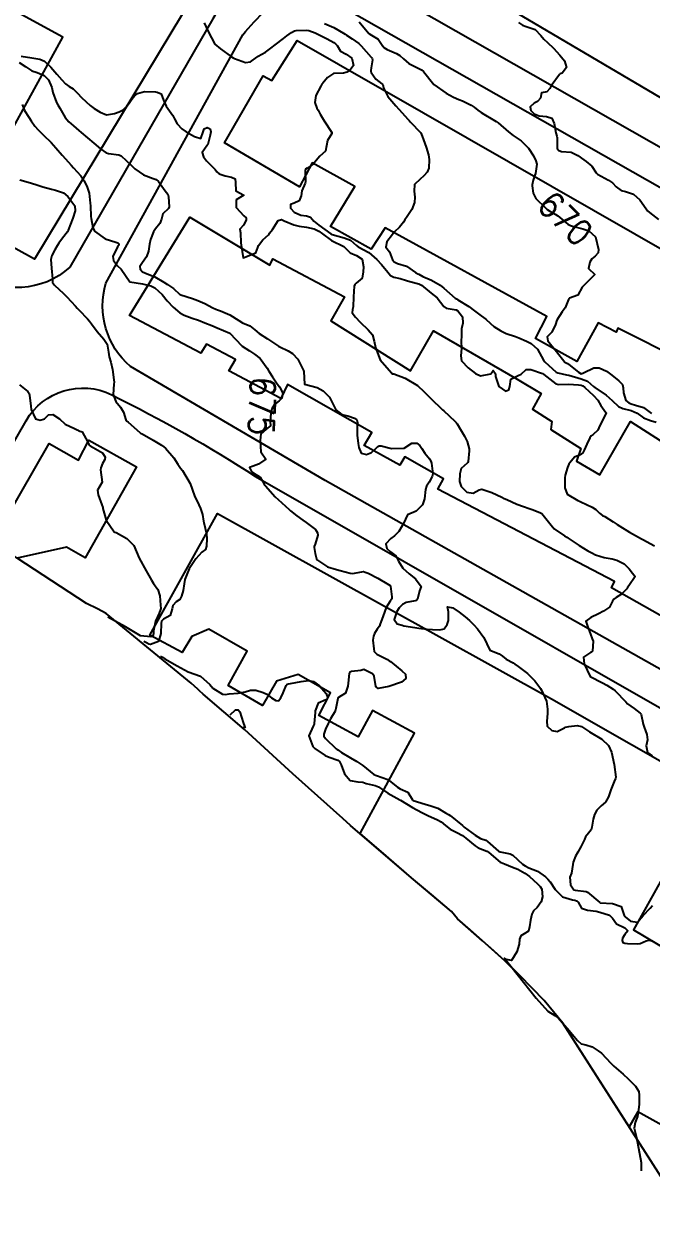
# Model space of a CAD drawing. Header units: metres. Extents: x 292545 to 299085, y 7450245 to 7463078.
# Drawn here: x 296361.7 to 296461.5, y 7461279.8 to 7461470.4 of the extents above; entities that cross this region are included whole.
import ezdxf
from ezdxf.enums import TextEntityAlignment as Align

# ---------------------------------------------------------------- set-up
doc = ezdxf.new("R2010")
doc.units = ezdxf.units.M
for name, color, linetype in [('Area', 45, 'Continuous'), ('Cotas', 45, 'Continuous'), ('Curvas de Nivel 1m', 11, 'Continuous'), ('Curvas de Nivel 5m', 15, 'Continuous'), ('Edificações', 30, 'Continuous'), ('Vias Primárias', 230, 'Continuous')]:
    doc.layers.add(name, color=color, linetype=linetype)
doc.styles.add('Style-STANDARD', font='STANDARD.shx')

msp = doc.modelspace()

# ---------------------------------------------------------------- linework, layer by layer
at = {"layer": 'Area'}
msp.add_polyline3d([(296473.8, 7461270.07, 674.65), (296447.48, 7461311.27, 682.15), (296444.49, 7461314.9, 682.4), (296440.62, 7461318.87, 678.55), (296438.25, 7461321.21, 677.94), (296434.71, 7461324.39, 682.76), (296430.7, 7461327.91, 677.18), (296429.73, 7461329.08, 676.47), (296423.38, 7461334.44, 676.88), (296413.71, 7461342.78, 676.33), (296412.49, 7461343.88, 676.24), (296404.5, 7461350.96, 676.46), (296396.81, 7461358.06, 678.8), (296390.23, 7461363.69, 675.63), (296389.67, 7461364.22, 675.59), (296389.4, 7461364.48, 675.64), (296388.35, 7461365.4, 675.65), (296374.82, 7461376.54, 677.41), (296373.42, 7461377.27, 677.44), (296371.7, 7461378.13, 677.59), (296360.64, 7461385.35, 681.26)], dxfattribs=at)
at = {"layer": 'Curvas de Nivel 1m', "flags": 128}
for points, elevation in [([(296390.41, 7461470.58), (296391.04, 7461469.22), (296392.08, 7461467.21), (296393.01, 7461466.47), (296394.74, 7461465.18), (296394.99, 7461465.03), (296395.25, 7461464.91), (296396.98, 7461464.28), (296397.75, 7461464.38), (296398.8, 7461465.13), (296398.9, 7461465.23), (296398.99, 7461465.28), (296400.18, 7461465.94), (296401.01, 7461466.55), (296401.68, 7461467.1), (296403.02, 7461468.1), (296403.57, 7461468.53), (296404.27, 7461469.07), (296404.77, 7461469.33), (296405.04, 7461469.38), (296406.66, 7461469.41), (296407.04, 7461469.36), (296408.04, 7461469.02), (296409.03, 7461468.54), (296409.97, 7461468.05), (296411.02, 7461467.46), (296411.3, 7461467.27), (296411.58, 7461466.98), (296412.11, 7461466.08), (296413, 7461465.62), (296413.88, 7461464.95), (296414.14, 7461463.78), (296413.55, 7461462.95), (296413.17, 7461462.75), (296412.96, 7461462.68), (296412.59, 7461462.59), (296410.96, 7461462.55), (296410.05, 7461461.9), (296409.3, 7461461.01), (296409.14, 7461460.81), (296408.94, 7461460.52), (296408.15, 7461459.02), (296408.03, 7461457.9), (296408.34, 7461457.02), (296408.54, 7461456.66), (296408.88, 7461456.06), (296409.48, 7461455), (296410.71, 7461453.12), (296410.71, 7461452.99), (296410, 7461451.83), (296409.88, 7461451), (296409.68, 7461450.14), (296408.81, 7461449.36), (296408.47, 7461449.01), (296407.75, 7461448.07), (296406.78, 7461447.45), (296406.52, 7461447.3), (296406.45, 7461447.04), (296406.52, 7461445.28), (296406.47, 7461445.04), (296405.94, 7461443.85), (296405.81, 7461443.05), (296405.53, 7461442.24), (296404.72, 7461441.9), (296404.13, 7461441.64), (296404.15, 7461441.07), (296404.7, 7461440.42), (296405.76, 7461439.98), (296406.69, 7461439.87), (296407.3, 7461439.64), (296407.85, 7461439.02), (296408.67, 7461438.36), (296410.57, 7461436.99), (296410.65, 7461436.93), (296410.76, 7461436.88), (296412.65, 7461436.33), (296413.66, 7461435.97), (296414.64, 7461435.15), (296414.92, 7461434.94), (296416.62, 7461434.01), (296417.9, 7461432.91), (296418.6, 7461432.11), (296419.6, 7461430.88), (296420.06, 7461430.36), (296420.58, 7461430.11), (296421.58, 7461429.85), (296422.57, 7461429.55), (296423.12, 7461429.4), (296424.57, 7461429.05), (296424.97, 7461428.82), (296426.54, 7461427.52), (296427.48, 7461426.79), (296428.52, 7461425.44), (296428.91, 7461425.17), (296430.51, 7461424.86), (296430.75, 7461424.75), (296431.49, 7461423.75), (296431.55, 7461422.74), (296431.36, 7461421.86), (296431.34, 7461420.74), (296431.31, 7461419.89), (296431.35, 7461418.74), (296431.22, 7461417.54), (296431.35, 7461416.75), (296432.41, 7461415.65), (296433.56, 7461414.72), (296434.39, 7461414.39), (296435.99, 7461414.69), (296436.2, 7461414.88), (296436.4, 7461415.23), (296436.77, 7461414.68), (296436.78, 7461414.28), (296437.29, 7461412.67), (296438.36, 7461411.94), (296438.86, 7461412.16), (296439.02, 7461412.65), (296439.21, 7461413.83), (296440.39, 7461414.44), (296440.84, 7461414.63), (296441.65, 7461415.37), (296442.4, 7461415.38), (296444.22, 7461414.77), (296444.39, 7461414.63), (296444.44, 7461414.59), (296446.38, 7461413.11), (296446.8, 7461412.99), (296448.38, 7461413.04), (296449.95, 7461412.95), (296450.38, 7461412.87), (296450.64, 7461412.78), (296450.98, 7461412.51), (296452.35, 7461411.24), (296453.06, 7461410.49), (296453.5, 7461409.65), (296454.32, 7461408.56), (296454.39, 7461408.47), (296454.38, 7461408.41), (296454.32, 7461408.33), (296453.38, 7461406.48), (296453.04, 7461405.74), (296452.28, 7461405.01), (296451.96, 7461404.82), (296451.79, 7461404.5), (296451.29, 7461403.49), (296450.86, 7461402.51), (296450.68, 7461402.09), (296450.24, 7461401.77), (296449.35, 7461401.42), (296448.57, 7461400.54), (296448.45, 7461400.31), (296448.22, 7461399.75), (296447.85, 7461398.55), (296447.77, 7461398.12), (296447.77, 7461396.55), (296448.17, 7461395.55), (296449.86, 7461394.52), (296450.15, 7461394.42), (296450.34, 7461394.33), (296452.14, 7461393.46), (296452.71, 7461393.07), (296453.3, 7461392.48), (296453.8, 7461392.14), (296454.13, 7461391.95), (296455.46, 7461391.12), (296456.12, 7461390.71), (296456.53, 7461390.45), (296458.1, 7461389.5), (296459.99, 7461388.4), (296460.05, 7461388.37), (296460.08, 7461388.35), (296460.19, 7461388.29), (296462.07, 7461387.29)], 672), ([(296409.57, 7461470.49), (296411.05, 7461469.83), (296412.55, 7461468.97), (296412.84, 7461468.77), (296413.03, 7461468.64), (296413.93, 7461468.04), (296415.02, 7461467.28), (296415.38, 7461466.94), (296416.99, 7461465.12), (296417.09, 7461465.01), (296417.15, 7461464.92), (296417.2, 7461464.71), (296416.97, 7461463.45), (296416.9, 7461462.99), (296416.9, 7461462.92), (296416.96, 7461462.68), (296417.69, 7461461.65), (296418.66, 7461460.89), (296418.81, 7461460.76), (296418.93, 7461460.25), (296419.64, 7461458.88), (296420.9, 7461457.35), (296421.36, 7461456.87), (296422.88, 7461455.22), (296423.04, 7461455.02), (296423.2, 7461454.85), (296424.85, 7461453.08), (296424.99, 7461452.82), (296425.09, 7461452.57), (296425.7, 7461450.81), (296426.07, 7461449.55), (296426.22, 7461448.81), (296426.16, 7461447.43), (296425.86, 7461446.81), (296425.37, 7461446.21), (296424.76, 7461445.68), (296423.89, 7461444.83), (296423.8, 7461443.77), (296423.91, 7461442.83), (296423.85, 7461441.97), (296423.42, 7461440.84), (296422.69, 7461439.74), (296422.34, 7461439.2), (296422.13, 7461438.86), (296421.47, 7461438.07), (296420.66, 7461437.3), (296420.49, 7461437.03), (296420.39, 7461436.87), (296419.45, 7461435.7), (296419.33, 7461434.89), (296419.87, 7461434.13), (296420.35, 7461432.87), (296420.61, 7461432.53), (296421.18, 7461432.29), (296422.6, 7461431.85), (296424.05, 7461430.83), (296424.39, 7461430.63), (296424.58, 7461430.54), (296425.18, 7461430.21), (296426.57, 7461429.59), (296427.93, 7461428.79), (296428.56, 7461428.33), (296430.36, 7461426.75), (296430.45, 7461426.67), (296430.53, 7461426.63), (296430.78, 7461426.5), (296432.52, 7461425.4), (296433.43, 7461424.72), (296434.5, 7461423.92), (296435.21, 7461423.41), (296435.96, 7461422.69), (296436.49, 7461422.23), (296437.62, 7461421.53), (296438.47, 7461421.13), (296439.93, 7461420.65), (296440.46, 7461420.42), (296441.7, 7461419.87), (296442.45, 7461419.5), (296443.43, 7461418.6), (296444.42, 7461416.88), (296444.62, 7461416.59), (296446.4, 7461414.97), (296446.66, 7461414.83), (296448.06, 7461414.54), (296448.35, 7461414.5), (296448.39, 7461414.5), (296448.45, 7461414.48), (296450.39, 7461413.88), (296451.42, 7461413.54), (296452.37, 7461412.67), (296452.55, 7461412.49), (296454.36, 7461411.3), (296455.34, 7461410.46), (296456.33, 7461409.51), (296457.04, 7461409.15), (296458.33, 7461408.85), (296459.28, 7461408.41), (296460.32, 7461407.71), (296461.42, 7461407.28), (296462.31, 7461407)], 671), ([(296440.41, 7461470.64), (296441.06, 7461470.22), (296441.66, 7461470.02), (296443.05, 7461469.51), (296443.96, 7461468.6), (296444.43, 7461467.99), (296445.02, 7461467.48), (296445.98, 7461466.57), (296447, 7461465.46), (296447.73, 7461464.55), (296448.04, 7461463.48), (296447.35, 7461462.56), (296447.06, 7461462.46), (296446.96, 7461462.39), (296445.62, 7461460.58), (296445.4, 7461460.12), (296444.93, 7461459.61), (296444.09, 7461459.43), (296443.9, 7461458.6), (296443.45, 7461458.06), (296442.91, 7461457.82), (296442.27, 7461457.24), (296442.39, 7461456.62), (296442.89, 7461456.11), (296443.68, 7461455.81), (296444.88, 7461455.7), (296445.73, 7461455.43), (296446.07, 7461454.57), (296446.36, 7461453.06), (296446.53, 7461452.56), (296446.56, 7461452.29), (296446.57, 7461450.56), (296446.82, 7461450.24), (296447.28, 7461450.09), (296448.81, 7461449.98), (296449.84, 7461449.49), (296450.8, 7461448.76), (296451.17, 7461448.51), (296452.06, 7461447.78), (296452.78, 7461446.7), (296452.97, 7461446.49), (296454.76, 7461445.54), (296455.4, 7461445.1), (296455.97, 7461444.45), (296456.74, 7461443.88), (296457.44, 7461443.74), (296458.74, 7461443.31), (296459.75, 7461442.41), (296460.71, 7461440.97), (296460.95, 7461440.64), (296461.25, 7461440.39), (296462.69, 7461439.26)], 669), ([(296360.98, 7461464.3), (296362.02, 7461463.57), (296362.96, 7461462.97), (296363.84, 7461462.67), (296364.95, 7461462.23), (296365.64, 7461461.52), (296366.16, 7461460.29), (296366.33, 7461459.52), (296366.9, 7461457.92), (296367.11, 7461457.51), (296367.41, 7461456.98), (296368.26, 7461455.5), (296368.87, 7461454.84), (296369.6, 7461454.21), (296370.47, 7461453.47), (296370.85, 7461453.14), (296372.82, 7461451.44), (296373.9, 7461450.51), (296374.81, 7461449.88), (296375.16, 7461449.77), (296376.8, 7461449.55), (296377.17, 7461449.39), (296378.79, 7461447.92), (296379.06, 7461447.64), (296379.34, 7461447.36), (296380.77, 7461446.37), (296382.3, 7461445.78), (296382.76, 7461445.65), (296383.12, 7461445.32), (296384.19, 7461443.86), (296384.61, 7461443.3), (296384.73, 7461442.88), (296384.81, 7461441.3), (296384.7, 7461441.03), (296383.8, 7461440.2), (296383.6, 7461439.31), (296383.36, 7461438.63), (296382.67, 7461437.77), (296382.36, 7461437.32), (296381.87, 7461436.1), (296381.72, 7461435.33), (296381.52, 7461434.23), (296381.21, 7461433.34), (296380.6, 7461432.4), (296380.18, 7461431.77), (296380.23, 7461431.35), (296380.59, 7461430.94), (296381.31, 7461430.61), (296382.57, 7461430.12), (296383.98, 7461429.31), (296384.56, 7461428.93), (296385.54, 7461428.27), (296386.54, 7461427.33), (296386.57, 7461427.31), (296386.66, 7461427.28), (296388.53, 7461426.67), (296389.41, 7461426.36), (296390.52, 7461425.87), (296391.8, 7461425.21), (296392.27, 7461424.97), (296392.51, 7461424.87), (296392.99, 7461424.71), (296394.5, 7461424.09), (296395.9, 7461423.17), (296396.49, 7461422.81), (296397.66, 7461422.32), (296398.48, 7461421.69), (296399.14, 7461421.12), (296400.46, 7461420.27), (296402.22, 7461419.09), (296402.44, 7461418.97), (296403.74, 7461418.38), (296404.43, 7461417.94), (296405.28, 7461417.05), (296406.23, 7461415.21), (296406.26, 7461415.04), (296406.37, 7461413.04), (296408.37, 7461412.5), (296409.36, 7461412), (296410.35, 7461410.99), (296411.34, 7461408.98), (296412.32, 7461408.2), (296413.28, 7461408), (296414.31, 7461407.65), (296414.71, 7461407.35), (296414.78, 7461406.94), (296414.74, 7461406.5), (296414.76, 7461404.94), (296414.9, 7461403.58), (296414.99, 7461402.94), (296415.36, 7461402.05), (296416.24, 7461401.83), (296417.02, 7461402.14), (296417.83, 7461402.9), (296418.04, 7461403.12), (296418.26, 7461403.22), (296418.59, 7461403.23), (296419.97, 7461402.87), (296420.19, 7461402.81), (296420.25, 7461402.81), (296422.25, 7461402.85), (296423.47, 7461403.63), (296424.26, 7461403.63), (296424.7, 7461403.27), (296425.01, 7461402.82), (296425.51, 7461402.08), (296426.24, 7461401.16), (296426.46, 7461400.8), (296426.58, 7461400.44), (296426.77, 7461398.79), (296426.67, 7461398.33), (296426.19, 7461397.45), (296425.8, 7461396.81), (296425.63, 7461396.26), (296425.47, 7461394.81), (296425.12, 7461393.84), (296424.13, 7461392.83), (296422.73, 7461392.24), (296422.11, 7461390.85), (296421.38, 7461389.57), (296420.7, 7461388.87), (296420.08, 7461388.49), (296419.31, 7461387.64), (296419.48, 7461386.89), (296420.06, 7461386.35), (296420.89, 7461385.71), (296421.3, 7461384.86), (296422.03, 7461383.74), (296423.01, 7461382.84), (296424.01, 7461382.04), (296424.95, 7461380.82), (296424.67, 7461380.14), (296424.37, 7461378.83), (296424.21, 7461378.59), (296423.97, 7461378.52), (296422.54, 7461378.27), (296421.96, 7461377.97), (296421.41, 7461377.4), (296421.05, 7461376.86), (296420.63, 7461375.57), (296421.1, 7461374.86), (296421.92, 7461374.64), (296422.18, 7461374.58), (296423.91, 7461374.27), (296424.56, 7461374.18), (296425.91, 7461374.01), (296426.75, 7461373.95), (296427.91, 7461373.94), (296428.59, 7461374.09), (296429.08, 7461374.77), (296429.28, 7461375.41), (296429.3, 7461376.77), (296429.13, 7461377.59), (296429.95, 7461377.45), (296430.98, 7461376.75), (296431.94, 7461376), (296432.6, 7461375.4), (296433.31, 7461374.72), (296433.91, 7461374.07), (296434.88, 7461372.7), (296435.87, 7461370.69), (296437.32, 7461370.12), (296437.86, 7461369.75), (296438.47, 7461369.27), (296439.57, 7461368.64), (296439.85, 7461368.47), (296440.38, 7461368.1), (296441.83, 7461366.95), (296442.21, 7461366.61), (296443.01, 7461365.79), (296443.8, 7461364.76), (296443.91, 7461364.59), (296444.09, 7461364.3), (296444.86, 7461362.58), (296445.03, 7461361.31), (296445.03, 7461360.58), (296444.93, 7461359.38), (296444.97, 7461358.58), (296445.72, 7461357.87), (296446.55, 7461357.73), (296447.73, 7461358.31), (296447.88, 7461358.4), (296448.42, 7461358.54), (296449.73, 7461358.69), (296450.43, 7461358.51), (296451.72, 7461357.69), (296453.7, 7461356.48), (296454.75, 7461355.52), (296455.22, 7461354.46), (296455.65, 7461352.45), (296455.89, 7461350.45), (296455.86, 7461350.22), (296455.63, 7461349.76), (296455.11, 7461348.46), (296454.76, 7461347.3), (296454.24, 7461346.47), (296453.58, 7461345.9), (296452.87, 7461345.19), (296452.5, 7461344.49), (296452.28, 7461343.77), (296452.08, 7461342.49), (296451.99, 7461342.04), (296451.53, 7461341.51), (296451.1, 7461340.93), (296450.93, 7461340.51), (296450.33, 7461339.35), (296449.84, 7461338.52), (296449.49, 7461337.86), (296449.09, 7461336.92), (296449.04, 7461336.53), (296448.84, 7461335.14), (296448.6, 7461334.54), (296448.68, 7461333.28), (296449.22, 7461332.53), (296449.42, 7461332.46), (296451.17, 7461332.26), (296451.42, 7461332.16), (296453.36, 7461330.48), (296453.39, 7461330.47), (296453.41, 7461330.46), (296455.39, 7461330.33), (296456.78, 7461329.84), (296457.22, 7461328.43), (296457.26, 7461328.32), (296457.37, 7461328.23), (296458.25, 7461327.54), (296459.36, 7461327.37), (296460.27, 7461328.4), (296461.39, 7461329.61), (296461.76, 7461330.01)], 674), ([(296361.28, 7461465.28), (296362.99, 7461465), (296364.26, 7461464.82), (296364.98, 7461464.48), (296365.99, 7461463.52), (296366.96, 7461462.42), (296367.76, 7461461.5), (296368.33, 7461460.88), (296368.93, 7461460.43), (296369.53, 7461460.09), (296370.18, 7461459.47), (296370.91, 7461458.66), (296372.24, 7461457.45), (296372.89, 7461456.97), (296373.83, 7461456.37), (296374.88, 7461455.96), (296376.14, 7461456.14), (296376.88, 7461456.42), (296377.52, 7461456.75), (296378.17, 7461457.38), (296378.46, 7461457.81), (296378.91, 7461458.44), (296379.3, 7461458.98), (296379.78, 7461459.36), (296380.93, 7461459.64), (296382.65, 7461459.59), (296382.93, 7461459.55), (296383.53, 7461459.31), (296383.93, 7461458.28), (296384.35, 7461457.31), (296384.89, 7461456.56), (296385.42, 7461455.83), (296385.66, 7461455.29), (296386.09, 7461454.51), (296386.86, 7461453.73), (296387.52, 7461453.26), (296388.84, 7461452.51), (296389.89, 7461452.19), (296390.23, 7461453.24), (296390.39, 7461453.71), (296390.86, 7461453.9), (296391.35, 7461453.71), (296391.45, 7461453.22), (296391.36, 7461452.7), (296390.97, 7461451.23), (296390.82, 7461451.02), (296390.08, 7461449.97), (296390.28, 7461449.24), (296390.79, 7461448.62), (296392.15, 7461447.21), (296392.41, 7461446.84), (296392.77, 7461446.54), (296393.73, 7461446.22), (296394.76, 7461445.99), (296395.32, 7461445.73), (296395.41, 7461445.17), (296395.42, 7461443.85), (296396.73, 7461443.16), (296395.51, 7461442.38), (296395.47, 7461441.17), (296396.69, 7461439.87), (296397.08, 7461439.54), (296397.07, 7461439.15), (296396.67, 7461438.36), (296396.1, 7461437.73), (296396.19, 7461437.16), (296396.25, 7461435.56), (296396.26, 7461435.16), (296396.61, 7461433.16), (296398.62, 7461433.97), (296398.93, 7461434.83), (296399.04, 7461435.13), (296399.72, 7461436.05), (296400.66, 7461436.82), (296400.76, 7461437.01), (296400.82, 7461437.11), (296401.27, 7461437.7), (296402.2, 7461439.09), (296402.69, 7461439.29), (296403.13, 7461439.08), (296404.67, 7461438.41), (296405.5, 7461438.22), (296406.67, 7461438.04), (296407.92, 7461437.76), (296408.66, 7461437.42), (296409.23, 7461437), (296410.64, 7461435.94), (296412.63, 7461434.97), (296413.63, 7461433.96), (296414.62, 7461433.53), (296415.56, 7461432.93), (296415.76, 7461431.76), (296415.72, 7461430.93), (296415.55, 7461429.95), (296414.56, 7461429.12), (296414.38, 7461428.94), (296414.29, 7461428.68), (296414.17, 7461426.95), (296414.09, 7461425.38), (296413.99, 7461424.95), (296413.97, 7461424.41), (296414.5, 7461423.73), (296415.21, 7461422.93), (296416.47, 7461421.7), (296417.16, 7461420.91), (296417.45, 7461419.92), (296417.66, 7461418.91), (296418.42, 7461416.9), (296420.19, 7461414.87), (296420.28, 7461414.76), (296420.39, 7461414.7), (296420.59, 7461414.67), (296422.38, 7461414.01), (296424.37, 7461412.83), (296425.38, 7461411.83), (296426.34, 7461410.87), (296426.42, 7461410.8), (296428.32, 7461408.98), (296428.54, 7461408.78), (296430.31, 7461407.13), (296430.49, 7461406.95), (296430.66, 7461406.75), (296431.21, 7461405.83), (296431.82, 7461404.74), (296432, 7461404.47), (296432.26, 7461403.92), (296432.56, 7461402.73), (296432.57, 7461402.41), (296432.42, 7461400.73), (296432.38, 7461400.58), (296432.23, 7461400.48), (296431.32, 7461399.64), (296431.06, 7461398.75), (296431.02, 7461397.57), (296431.27, 7461396.74), (296432.17, 7461395.84), (296433.19, 7461395.7), (296434.18, 7461396.23), (296434.58, 7461396.3), (296436.17, 7461395.77), (296437.78, 7461395.04), (296438.16, 7461394.86), (296438.57, 7461394.66), (296440.15, 7461393.96), (296441.2, 7461393.57), (296442.14, 7461393.24), (296442.59, 7461393.07), (296443.81, 7461392.59), (296444.05, 7461392.5), (296444.13, 7461392.43), (296445.6, 7461390.58), (296446.1, 7461390.01), (296447.74, 7461388.89), (296448.09, 7461388.69), (296448.3, 7461388.54), (296450.07, 7461387.35), (296451.43, 7461386.51), (296452.06, 7461386.16), (296452.67, 7461385.88), (296454.05, 7461385.42), (296455.3, 7461385.21), (296456.04, 7461385.02), (296457.25, 7461384.44), (296458.02, 7461383.63), (296458.56, 7461382.97), (296458.98, 7461382.42), (296458, 7461380.94), (296457.78, 7461380.64), (296457.64, 7461380.43), (296456.81, 7461379.61), (296455.97, 7461379.08), (296455.6, 7461378.82), (296455.37, 7461378.46), (296454.89, 7461377.53), (296453.95, 7461376.87), (296453.16, 7461376.48), (296451.94, 7461375.86), (296451.12, 7461375.32), (296451.39, 7461374.51), (296451.9, 7461373.22), (296452.16, 7461372.5), (296452.28, 7461372.1), (296452.21, 7461370.5), (296452.02, 7461370.35), (296451.87, 7461370.3), (296450.78, 7461369.58), (296450.85, 7461368.51), (296451.82, 7461366.5), (296453.81, 7461365.49), (296454.45, 7461365.11), (296455.46, 7461364.46), (296455.8, 7461364.18), (296457.48, 7461362.43), (296457.77, 7461362.16), (296458.8, 7461361.38), (296459.76, 7461360.67), (296459.88, 7461360.54), (296459.94, 7461360.41), (296460.26, 7461358.92), (296460.43, 7461358.4), (296460.86, 7461357.24), (296460.92, 7461356.39), (296460.72, 7461355.42), (296460.95, 7461354.39), (296461.67, 7461353.83)], 673), ([(296361.09, 7461445.58), (296362.75, 7461445.09), (296363.93, 7461444.73), (296364.74, 7461444.48), (296366.13, 7461444.12), (296366.74, 7461443.97), (296367.99, 7461443.5), (296368.72, 7461442.92), (296369.81, 7461441.47), (296369.88, 7461440.66), (296369.49, 7461439.48), (296368.76, 7461437.58), (296368.74, 7461437.49), (296368.73, 7461437.42), (296368.66, 7461437.32), (296367.85, 7461436.29), (296367.28, 7461435.5), (296367.03, 7461435.1), (296366.62, 7461434.43), (296366.16, 7461433.52), (296366.01, 7461432.92), (296366.12, 7461431.52), (296366.28, 7461429.81), (296366.26, 7461429.51), (296366.27, 7461429.23), (296366.56, 7461428.83), (296367.99, 7461427.5), (296368.53, 7461426.96), (296369.92, 7461425.47), (296370.2, 7461425.16), (296370.51, 7461424.82), (296371.82, 7461423.45), (296372.14, 7461423.1), (296372.49, 7461422.65), (296373.37, 7461421.43), (296374.45, 7461420.2), (296374.96, 7461419.41), (296375.18, 7461418.16), (296375.28, 7461417.41), (296375.54, 7461416.53), (296375.79, 7461415.4), (296376.04, 7461413.74), (296376.06, 7461413.39), (296376.02, 7461413.04), (296375.91, 7461411.4), (296376.34, 7461410.29), (296377.07, 7461409.39), (296377.54, 7461408.6), (296377.92, 7461407.38), (296378.09, 7461407.16), (296378.3, 7461406.99), (296380.16, 7461405.35), (296380.28, 7461405.26), (296380.51, 7461405.12), (296382.26, 7461404.12), (296383.61, 7461403.31), (296384, 7461403.06), (296384.25, 7461402.85), (296385.58, 7461401.29), (296386.22, 7461400.3), (296386.64, 7461399.69), (296386.95, 7461399.27), (296388.18, 7461397.25), (296388.87, 7461395.24), (296389.55, 7461393.82), (296389.84, 7461393.23), (296390.12, 7461392.29), (296390.28, 7461391.23), (296390.32, 7461391.02), (296390.77, 7461389.22), (296390.84, 7461388.47), (296390.77, 7461387.22), (296390.59, 7461386.7), (296390.05, 7461386.27), (296389.05, 7461385.24), (296388.03, 7461383.65), (296387.89, 7461383.39), (296387.83, 7461383.26), (296387.33, 7461381.94), (296387.23, 7461381.27), (296387.07, 7461380.19), (296386.78, 7461379.27), (296386.5, 7461378.74), (296385.96, 7461378.37), (296385.43, 7461377.81), (296385.32, 7461377.29), (296385, 7461376.22), (296383.93, 7461375.62), (296383.63, 7461375.3), (296383.55, 7461374.94), (296383.52, 7461373.31), (296383.11, 7461372.08), (296381.88, 7461371.56), (296381.57, 7461371.65), (296381.22, 7461371.83), (296380.79, 7461372.07)], 676), ([(296361.01, 7461412.93), (296362.36, 7461411.9), (296362.57, 7461411.56), (296362.62, 7461411.28), (296362.8, 7461409.56), (296362.88, 7461409), (296363.55, 7461407.55), (296364.3, 7461407.31), (296365.01, 7461407.53), (296365.65, 7461408.18), (296366.31, 7461408.24), (296367.39, 7461407.5), (296368.3, 7461406.7), (296369.76, 7461406), (296370.29, 7461405.72), (296370.46, 7461405.64), (296371.01, 7461405.46), (296371.88, 7461403.83), (296372.04, 7461403.44), (296372.12, 7461403.31), (296372.25, 7461403.22), (296372.73, 7461402.95), (296374.24, 7461402.12), (296374.64, 7461401.42), (296374.58, 7461401.07), (296374.22, 7461400.42), (296373.93, 7461399.71), (296373.9, 7461399.42), (296374.18, 7461397.42), (296373.45, 7461396.14), (296373.51, 7461395.43), (296374.14, 7461393.81), (296374.27, 7461393.42), (296374.29, 7461393.26), (296374.81, 7461391.41), (296376.09, 7461389.54), (296376.18, 7461389.48), (296376.41, 7461389.4), (296378.08, 7461388.49), (296379.21, 7461387.36), (296380.04, 7461385.35), (296381.19, 7461383.34), (296382, 7461381.82), (296382.35, 7461381.32), (296383.04, 7461380.37), (296383.35, 7461379.31), (296383.43, 7461377.83), (296383.48, 7461377.31), (296383.22, 7461376.59), (296382.65, 7461375.32), (296382.36, 7461373.77), (296382.36, 7461373.32), (296382.24, 7461372.98), (296381.9, 7461372.82), (296380.26, 7461372.98), (296377.87, 7461374.4), (296375.09, 7461375.96)], 677), ([(296383.44, 7461369.72), (296383.86, 7461369.51), (296384.16, 7461369.3), (296386.09, 7461368.16), (296387.87, 7461367.22), (296389.82, 7461366.52), (296391.31, 7461365.21), (296391.8, 7461364.65), (296393.3, 7461363.68), (296393.79, 7461363.61), (296394.35, 7461363.74), (296395.79, 7461363.81), (296396.92, 7461364.02), (296397.79, 7461364.33), (296398.63, 7461364.3), (296399.79, 7461363.94), (296400.37, 7461363.7), (296401.11, 7461363.1), (296401.78, 7461362.67), (296402.23, 7461362.63), (296402.59, 7461363.08), (296402.97, 7461363.9), (296403.47, 7461365.07), (296403.6, 7461365.28), (296403.81, 7461365.34), (296404.12, 7461365.38), (296405.81, 7461365.69), (296406.99, 7461365.85), (296407.81, 7461365.71), (296408.75, 7461365.01), (296409.79, 7461363.8), (296410, 7461363.21), (296409.95, 7461363), (296409.9, 7461362.88), (296409.78, 7461362.75), (296408.56, 7461362.22), (296408.07, 7461361.02), (296408.04, 7461360.73), (296407.91, 7461359.02), (296407.88, 7461358.87), (296407.73, 7461358.6), (296407.04, 7461357.03), (296407.69, 7461355.33), (296408.03, 7461355.02), (296409.67, 7461353.92), (296410.3, 7461353.62), (296411.66, 7461353.17), (296411.93, 7461352.97), (296412.19, 7461352.43), (296412.74, 7461350.96), (296413.62, 7461349.92), (296414.86, 7461349.7), (296415.62, 7461349.64), (296416.16, 7461349.47), (296417.62, 7461349.11), (296418.16, 7461348.89), (296419.6, 7461347.91), (296421.53, 7461346.86), (296421.59, 7461346.83), (296421.66, 7461346.8), (296423.57, 7461345.6), (296425.06, 7461344.82), (296425.56, 7461344.57), (296426, 7461344.37), (296427.55, 7461343.65), (296428.11, 7461343.35), (296428.81, 7461342.77), (296429.53, 7461342.17), (296430.62, 7461341.65), (296431.52, 7461341.16), (296432.05, 7461340.73), (296433.5, 7461339.5), (296434, 7461339.22), (296435.4, 7461338.69), (296435.46, 7461338.66), (296435.49, 7461338.64), (296435.72, 7461338.46), (296437.48, 7461336.94), (296437.65, 7461336.84), (296438.19, 7461336.66), (296439.47, 7461336.14), (296440.29, 7461335.8), (296441.45, 7461335.14), (296442.16, 7461334.61), (296443.43, 7461333.45), (296443.87, 7461333.03), (296444.13, 7461332.59), (296444.23, 7461331.41), (296444.02, 7461330.59), (296443.38, 7461329.69), (296442.81, 7461329.17), (296442.54, 7461328.61), (296442.31, 7461327.66), (296442.18, 7461326.61), (296442.01, 7461325.95), (296441.34, 7461325.48), (296440.77, 7461325.19), (296440.59, 7461324.63), (296440.53, 7461323.85), (296440.17, 7461322.64), (296439.29, 7461321.28), (296438.5, 7461321.44), (296438.18, 7461321.62), (296443.23, 7461315.25), (296445.11, 7461313.19), (296446.22, 7461312.52), (296446.74, 7461312.11), (296448.48, 7461310.1), (296449.8, 7461308.52), (296450.39, 7461307.99), (296451.13, 7461307.83), (296452.12, 7461307.5), (296453.12, 7461306.87), (296453.61, 7461306.47), (296455.1, 7461304.91), (296455.32, 7461304.68), (296455.59, 7461304.45), (296457.07, 7461303.16), (296457.87, 7461302.42), (296459.05, 7461301.25), (296459.55, 7461300.4), (296459.63, 7461299.8), (296459.6, 7461298.4), (296459.54, 7461297.87), (296459.34, 7461296.41), (296459.27, 7461296.13), (296458.98, 7461295.45), (296458.83, 7461294.55), (296459.18, 7461293.07), (296459.94, 7461289.07), (296459.92, 7461287.78)], 676), ([(296394.54, 7461360.38), (296395.4, 7461361.17), (296395.73, 7461361.18), (296395.75, 7461361.18), (296395.79, 7461361.16), (296396.05, 7461360.86), (296396.62, 7461359.15), (296396.82, 7461358.6), (296396.93, 7461358.34), (296396.68, 7461358.43)], 677)]:
    msp.add_lwpolyline(points, dxfattribs=dict(at, elevation=elevation))
at = {"layer": 'Curvas de Nivel 5m', "flags": 128}
for points, elevation in [([(296415.06, 7461470.73), (296416.62, 7461468.92), (296417.03, 7461468.61), (296418.1, 7461467.98), (296418.83, 7461466.89), (296418.9, 7461466.78), (296419.01, 7461466.65), (296419.53, 7461466.36), (296421, 7461465.71), (296421.54, 7461465.41), (296422.1, 7461464.86), (296422.98, 7461464.13), (296424.45, 7461463.35), (296424.97, 7461463.09), (296425.3, 7461462.82), (296426.94, 7461460.8), (296428.92, 7461459.37), (296430.08, 7461458.76), (296430.91, 7461458.41), (296431.51, 7461458.15), (296432.9, 7461457.47), (296433.36, 7461457.18), (296433.95, 7461456.71), (296434.49, 7461456.31), (296434.89, 7461456.06), (296436.35, 7461455.22), (296436.88, 7461454.89), (296437.16, 7461454.68), (296438.85, 7461453.24), (296439.58, 7461452.65), (296440.34, 7461452.14), (296440.83, 7461451.8), (296442.01, 7461450.62), (296442.8, 7461449.39), (296443.18, 7461448.61), (296443.31, 7461448.08), (296443.1, 7461446.61), (296443.04, 7461446.34), (296442.76, 7461445.52), (296442.59, 7461444.78), (296442.58, 7461444.61), (296442.74, 7461443.47), (296443.16, 7461442.61), (296444.71, 7461441.12), (296444.97, 7461440.85), (296445.4, 7461440.58), (296446.27, 7461440.14), (296446.7, 7461439.84), (296448.25, 7461438.54), (296448.68, 7461438.31), (296449.03, 7461438.19), (296450.67, 7461437.8), (296451.62, 7461437.46), (296452.65, 7461436.49), (296453.17, 7461434.48), (296453.12, 7461433.99), (296452.62, 7461433.45), (296452.11, 7461433), (296451.77, 7461432.5), (296451.57, 7461431.48), (296452.58, 7461430.49), (296450.56, 7461428.52), (296449.86, 7461427.21), (296448.54, 7461426.75), (296448.43, 7461426.65), (296448.39, 7461426.54), (296447.85, 7461425.21), (296447.38, 7461424.55), (296446.5, 7461423.25), (296446.29, 7461422.57), (296445.72, 7461421.33), (296444.96, 7461420.59), (296445.11, 7461419.93), (296446.21, 7461418.57), (296446.44, 7461418.27), (296447.8, 7461416.55), (296448.19, 7461416.32), (296448.41, 7461416.19), (296449.95, 7461414.97), (296450.39, 7461414.68), (296450.74, 7461414.86), (296452.4, 7461415.64), (296453.24, 7461415.64), (296454.4, 7461415.1), (296455.25, 7461414.46), (296456.38, 7461413.58), (296456.95, 7461413.01), (296457.08, 7461412.44), (296457.12, 7461411.68), (296457.51, 7461410.43), (296457.97, 7461410.06), (296458.34, 7461409.91), (296459.03, 7461409.72), (296460.33, 7461409.35), (296461.58, 7461408.39)], 670), ([(296361.42, 7461457.57), (296361.81, 7461456.65), (296362.51, 7461455.56), (296362.87, 7461455.01), (296363.45, 7461454.15), (296363.97, 7461453.54), (296364.84, 7461452.7), (296366.06, 7461451.52), (296366.81, 7461450.67), (296367.78, 7461449.5), (296368.79, 7461448.4), (296369.23, 7461447.93), (296369.62, 7461447.48), (296370.76, 7461446.25), (296371.31, 7461445.45), (296371.76, 7461444.44), (296372.08, 7461443.45), (296372.28, 7461441.87), (296372.3, 7461441.44), (296372.39, 7461439.74), (296372.4, 7461439.44), (296372.67, 7461437.98), (296372.97, 7461437.44), (296374.64, 7461436.21), (296376.35, 7461435.68), (296376.64, 7461435.57), (296376.8, 7461435.39), (296376.82, 7461435.2), (296376.63, 7461434.94), (296375.89, 7461433.4), (296375.95, 7461432.75), (296376.6, 7461431.91), (296377.21, 7461431.38), (296378.56, 7461429.37), (296380.56, 7461429.02), (296381.92, 7461428.69), (296382.55, 7461428.37), (296383.7, 7461427.31), (296384.53, 7461426.34), (296385.47, 7461425.29), (296386.5, 7461424.4), (296387.24, 7461424.01), (296388.5, 7461423.58), (296389.48, 7461423.24), (296390.49, 7461422.84), (296391.64, 7461422.37), (296392.48, 7461422.03), (296394.47, 7461421.18), (296396.4, 7461419.16), (296396.44, 7461419.12), (296397.63, 7461418.34), (296398.43, 7461417.83), (296399.3, 7461417.12), (296400.4, 7461415.62), (296400.71, 7461415.11), (296401.27, 7461414.21), (296402.03, 7461413.09), (296402.37, 7461412.64), (296402.9, 7461411.62), (296402.82, 7461411.08), (296402.68, 7461410.75), (296402.34, 7461410.37), (296401.6, 7461409.83), (296401.19, 7461409.1), (296400.99, 7461408.43), (296400.91, 7461407.1), (296400.98, 7461406.42), (296400.29, 7461405.86), (296399.44, 7461405.12), (296399.31, 7461404.08), (296399.37, 7461403.12), (296399.4, 7461402.28), (296400.23, 7461401.11), (296399.02, 7461400.33), (296398.22, 7461399.99), (296397.61, 7461399.75), (296397.95, 7461399.14), (296398.2, 7461398.95), (296399.29, 7461398.22), (296399.97, 7461397.11), (296400.05, 7461396.98), (296400.18, 7461396.83), (296401.71, 7461395.09), (296402.16, 7461394.66), (296403.92, 7461393.07), (296404.13, 7461392.89), (296405.17, 7461392.1), (296406.12, 7461391.4), (296406.65, 7461391.03), (296408.1, 7461389.88), (296408.44, 7461389.36), (296408.49, 7461389.01), (296408.07, 7461387.59), (296407.92, 7461387.17), (296407.92, 7461387.02), (296408.05, 7461386.07), (296408.27, 7461385.24), (296408.44, 7461385.02), (296410.03, 7461383.97), (296411.47, 7461383.52), (296412.02, 7461383.39), (296413.65, 7461382.95), (296414.01, 7461382.91), (296414.3, 7461382.95), (296415.75, 7461383.19), (296416.02, 7461383.13), (296416.49, 7461382.92), (296418.01, 7461382.15), (296419.74, 7461381.14), (296419.99, 7461380.98), (296420.05, 7461380.93), (296420.07, 7461380.88), (296420.26, 7461379.16), (296420.24, 7461378.88), (296420.14, 7461378.71), (296419.97, 7461378.5), (296419.34, 7461377.5), (296419.16, 7461376.89), (296418.84, 7461375.98), (296418.42, 7461374.9), (296418.31, 7461374.5), (296417.91, 7461374.02), (296417.49, 7461373.31), (296417.36, 7461372.91), (296417.25, 7461372.28), (296417.4, 7461370.91), (296417.46, 7461370.49), (296417.86, 7461370.07), (296419.56, 7461369.18), (296419.85, 7461368.98), (296419.92, 7461368.94), (296420.03, 7461368.88), (296421.83, 7461367.39), (296422.45, 7461366.84), (296422.5, 7461366.16), (296421.81, 7461365.61), (296419.8, 7461364.88), (296418.1, 7461364.59), (296417.8, 7461364.77), (296417.74, 7461364.83), (296417.72, 7461364.9), (296417.43, 7461366.52), (296417.2, 7461366.91), (296415.83, 7461367.6), (296415.31, 7461367.46), (296413.83, 7461367.28), (296413.58, 7461367.2), (296413.47, 7461366.95), (296413.32, 7461365.45), (296413.26, 7461364.96), (296412.91, 7461363.84), (296411.78, 7461363.14), (296411.69, 7461362.97), (296411.37, 7461361.37), (296411.22, 7461360.98), (296410.48, 7461359.73), (296410.13, 7461358.99), (296409.72, 7461358.09), (296409.44, 7461357.28), (296409.44, 7461357), (296409.71, 7461356.59), (296411.41, 7461354.97), (296411.57, 7461354.86), (296411.68, 7461354.79), (296412.25, 7461354.39), (296413.67, 7461353.55), (296414.67, 7461352.94), (296415.65, 7461352.29), (296417.4, 7461350.9), (296417.53, 7461350.8), (296417.63, 7461350.76), (296417.82, 7461350.71), (296419.62, 7461350.07), (296421.14, 7461348.86), (296421.61, 7461348.61), (296422.83, 7461348.06), (296423.54, 7461346.83), (296423.59, 7461346.77), (296423.68, 7461346.74), (296425.58, 7461346.18), (296426.49, 7461345.89), (296427.57, 7461345.52), (296428.82, 7461344.77), (296429.3, 7461344.51), (296429.56, 7461344.34), (296431.5, 7461342.74), (296431.54, 7461342.7), (296431.77, 7461342.5), (296433.52, 7461341.2), (296434.35, 7461340.71), (296435.21, 7461340.4), (296435.51, 7461340.23), (296437.26, 7461338.67), (296437.49, 7461338.54), (296439.08, 7461338.24), (296439.49, 7461338.03), (296441.07, 7461336.62), (296441.47, 7461336.32), (296442.06, 7461336.01), (296443.46, 7461335.48), (296444.7, 7461334.58), (296445.09, 7461334.22), (296445.44, 7461333.8), (296446.27, 7461332.56), (296447.41, 7461331.41), (296449.01, 7461330.93), (296449.4, 7461330.86), (296449.64, 7461330.77), (296449.89, 7461330.52), (296450.44, 7461329.57), (296451.38, 7461329.26), (296452.78, 7461329.09), (296453.38, 7461328.93), (296454.88, 7461328.46), (296455.37, 7461328.02), (296456.01, 7461327.1), (296457.35, 7461326.46), (296457.41, 7461326.43), (296457.8, 7461325.97), (296457.34, 7461325.42), (296456.97, 7461324.8), (296456.92, 7461324.44), (296457.03, 7461324.14), (296457.32, 7461324.01), (296457.78, 7461323.97), (296459.32, 7461323.93), (296459.76, 7461323.96), (296460.71, 7461324.4), (296461.22, 7461324.5), (296461.32, 7461324.5), (296461.6, 7461324.39)], 675)]:
    msp.add_lwpolyline(points, dxfattribs=dict(at, elevation=elevation))
at = {"layer": 'Edificações'}
for points in [[(296388.99, 7461475.42), (296363.41, 7461432.95), (296351.95, 7461439.26), (296367.93, 7461468.29), (296354.82, 7461475.5), (296351.38, 7461469.54), (296331.08, 7461481.27), (296327.74, 7461474.42), (296347.51, 7461462.54), (296338.82, 7461446.78), (296239.25, 7461504.22), (296237.86, 7461518.83), (296252.69, 7461520.25), (296271.71, 7461509.3), (296283.27, 7461501.33), (296299, 7461530.1), (296386.89, 7461479.65), (296385.77, 7461477.68)], [(296465.01, 7461457.5), (296414.89, 7461487.13), (296423.5, 7461501.55), (296420.75, 7461503.03), (296424.04, 7461509.11), (296438.66, 7461501.82), (296435.71, 7461496.7), (296448.22, 7461489.33), (296451.08, 7461494.21), (296465.95, 7461485.8), (296466.62, 7461486.83), (296478.51, 7461480.36)]]:
    msp.add_lwpolyline(points, close=True, dxfattribs=at)
for points in [[(296466.47, 7461416.84), (296456.24, 7461421.99), (296455.96, 7461421.35), (296453.11, 7461422.79), (296449.69, 7461416.67), (296443.13, 7461420.3), (296444.93, 7461423.85), (296419.2, 7461437.95), (296416.95, 7461434.54), (296410.5, 7461438.17), (296414.37, 7461444.51), (296407.57, 7461448.28), (296405.59, 7461444.48), (296393.61, 7461451.46), (296399.78, 7461462.13), (296401.19, 7461461.39), (296405.2, 7461467.76), (296533.16, 7461394.44)], [(296502.87, 7461353.65), (296455.19, 7461380.6), (296455.69, 7461381.61), (296427.6, 7461396.33), (296428.5, 7461397.96), (296422.31, 7461401.48), (296421.54, 7461400.17), (296415.86, 7461403.26), (296417.09, 7461405.33), (296403.68, 7461412.98), (296402.58, 7461410.78), (296394.32, 7461415.16), (296395.36, 7461416.97), (296390.77, 7461419.41), (296389.87, 7461418.01), (296378.5, 7461423.99), (296388.13, 7461439.62), (296400.87, 7461431.98), (296401.34, 7461433.01), (296412.71, 7461426.96), (296410.57, 7461423.15), (296423.21, 7461415.19), (296426.89, 7461421.53), (296440.19, 7461413.84), (296444, 7461411.57), (296442.63, 7461409.04), (296445.72, 7461407.12), (296445.55, 7461405.82), (296450.33, 7461402.8), (296449.63, 7461400.77), (296453.37, 7461398.6), (296458.23, 7461407.09), (296466.95, 7461401.53)], [(296471.94, 7461290.19), (296459.42, 7461297.13), (296458.01, 7461294.78), (296447.48, 7461311.27), (296445.99, 7461313.09), (296444.49, 7461314.9), (296442.55, 7461316.88), (296440.62, 7461318.87), (296439.43, 7461320.04), (296438.25, 7461321.21), (296436.48, 7461322.8), (296434.71, 7461324.39), (296432.7, 7461326.15), (296430.7, 7461327.91), (296430.22, 7461328.49), (296429.73, 7461329.08), (296426.56, 7461331.76), (296423.38, 7461334.44), (296418.54, 7461338.61), (296415.22, 7461341.47), (296423.85, 7461357.44), (296417.16, 7461361.06), (296414.9, 7461356.89), (296408.66, 7461360.26), (296410.49, 7461363.86), (296405.36, 7461366.8), (296401.89, 7461365.75), (296399.66, 7461361.89), (296394.23, 7461365.05), (296397.23, 7461370.5), (296391.15, 7461374.02), (296388.41, 7461372.87), (296386.89, 7461370.32), (296381.73, 7461373.08), (296392.51, 7461392.47), (296445.66, 7461362.92), (296471.14, 7461348.38), (296458.72, 7461326.13), (296483.43, 7461311.43)]]:
    msp.add_lwpolyline(points, dxfattribs=at)
at = {"layer": 'Edificações', "elevation": 679.55}
msp.add_lwpolyline([(296356.77, 7461388.02), (296365.73, 7461403.6), (296370.4, 7461400.92), (296372.07, 7461404.15), (296379.62, 7461399.87), (296371.45, 7461385.41), (296368.48, 7461387.09), (296360.64, 7461385.35), (296357.44, 7461387.56)], close=True, dxfattribs=at)
at = {"layer": 'Vias Primárias'}
for points in [[(296390.59, 7461575.87, 0.000017), (296427.55, 7461557.18, 0.000726), (296450.73, 7461545.51, -0.049818), (296466.77, 7461535.34, 0.001961), (296501.76, 7461508.16, -0.010894), (296522.66, 7461491.33), (296528.36, 7461486.85), (296533.35, 7461481.41), (296560.42, 7461450.56), (296591.17, 7461414.36), (296599.12, 7461405.3, -0.032911), (296606.73, 7461391.08), (296619.76, 7461362.29), (296636.51, 7461324.87), (296652.79, 7461281.91, 0.252984), (296670.31, 7461269.53, -0.027348), (296679.73, 7461269.83), (296695.95, 7461273.79), (296706.64, 7461278.69), (296712.06, 7461281.17, 0.386976), (296714.3, 7461290.22)], [(296875.36, 7461346.23), (296841.83, 7461326.26), (296784.72, 7461301.67), (296736.65, 7461285.36), (296708.09, 7461273.5), (296696.41, 7461269.65), (296680.49, 7461266.56, -0.067835), (296670.29, 7461263.1, -0.307867), (296646.51, 7461279.36), (296629.47, 7461322.78), (296613.87, 7461359.72), (296600.87, 7461388.44, 0.042845), (296593.33, 7461402.07), (296586.29, 7461410.17), (296555.61, 7461446.29), (296518.21, 7461486.66, 0.010732), (296497.83, 7461503.07, -0.001961), (296462.81, 7461530.27, 0.049818), (296447.84, 7461539.76, -0.000726), (296424.65, 7461551.44, -0.000017), (296387.69, 7461570.13, 0.028434)]]:
    msp.add_lwpolyline(points, format="xyb", dxfattribs=at)
for points, elevation in [([(296142.18, 7461637.08), (296159.43, 7461625.13), (296167.32, 7461620.33), (296276.26, 7461557.5), (296370.49, 7461503.52), (296537.29, 7461408.5), (296565.68, 7461392.03, -0.202322), (296579.54, 7461378.48), (296593.41, 7461350.75), (296605.57, 7461326.4, -0.265304), (296605.86, 7461309.61, 0.883761), (296621.24, 7461308.99, 0.114322), (296622.05, 7461313.8)], 689.16), ([(296352.6, 7461390.76), (296362.07, 7461407.23, -0.396538), (296375.68, 7461411.35, -0.027704), (296398.58, 7461398.35), (296493.58, 7461343.96, -0.440308), (296498.43, 7461327.57), (296477.31, 7461290.29, -0.331268), (296464.47, 7461284.67, -2.910749)], 678.47)]:
    msp.add_lwpolyline(points, format="xyb", dxfattribs=dict(at, elevation=elevation))
for points in [[(296232.74, 7461511.06), (296254.59, 7461550.62, -0.0527), (296258.1, 7461553.74), (296261.29, 7461559.44), (296387.6, 7461487.46, -0.422146), (296391.8, 7461471.25), (296369.02, 7461431.67, -0.360747), (296353.42, 7461430.87), (296267.03, 7461479.59), (296236.06, 7461497.74, -0.338261)], [(296374.77, 7461429.13), (296396.53, 7461468.66, -0.025733), (296400.27, 7461472.74), (296403.47, 7461478.3), (296530.46, 7461405.99, -0.393797), (296534.41, 7461389.39), (296511.44, 7461350.79, -0.338143), (296496.03, 7461349), (296409.64, 7461397.73), (296378.66, 7461415.87, -0.294916)]]:
    msp.add_lwpolyline(points, format="xyb", close=True, dxfattribs=at)

# ---------------------------------------------------------------- texts
at = {"layer": 'Cotas', "style": 'Style-STANDARD'}
for s, rotation, p in [('670', 315.3883, (296447.86, 7461439.43, 670)), ('675', 268.1116, (296399.61, 7461409.55, 675))]:
    msp.add_text(s, height=4, rotation=rotation, dxfattribs=at).set_placement(p, align=Align.MIDDLE_CENTER)

doc.saveas('drawing.dxf')
